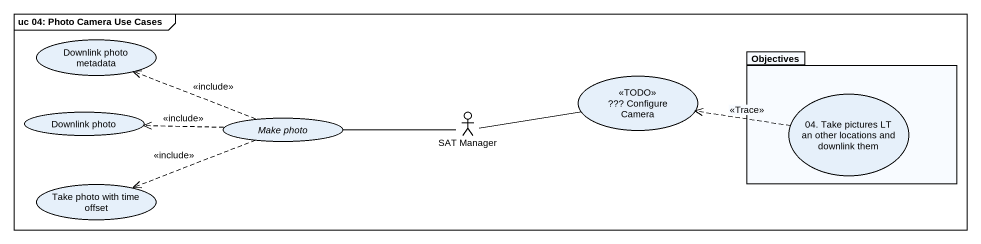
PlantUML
@startuml
mainframe uc 04: Photo Camera Use Cases
usecase "Downlink photo metadata" as Downlink_photo_metadata
package Objectives {
  usecase "04. Take pictures LT an other locations and downlink them" as u04_Take_pictures_LT_an
}
usecase "??? Configure Camera" as Configure_Camera <<TODO>>
usecase "Downlink photo" as Downlink_photo
usecase "Make photo" as Make_photo
actor "SAT Manager" as SAT_Manager
usecase "Take photo with time offset" as Take_photo_with_time_offset
u04_Take_pictures_LT_an .left.> Configure_Camera : <<Trace>>
Make_photo .left.> Downlink_photo_metadata : <<include>>
Make_photo .left.> Downlink_photo : <<include>>
Make_photo .left.> Take_photo_with_time_offset : <<include>>
SAT_Manager -right- Configure_Camera
SAT_Manager -left- Make_photo
@enduml
